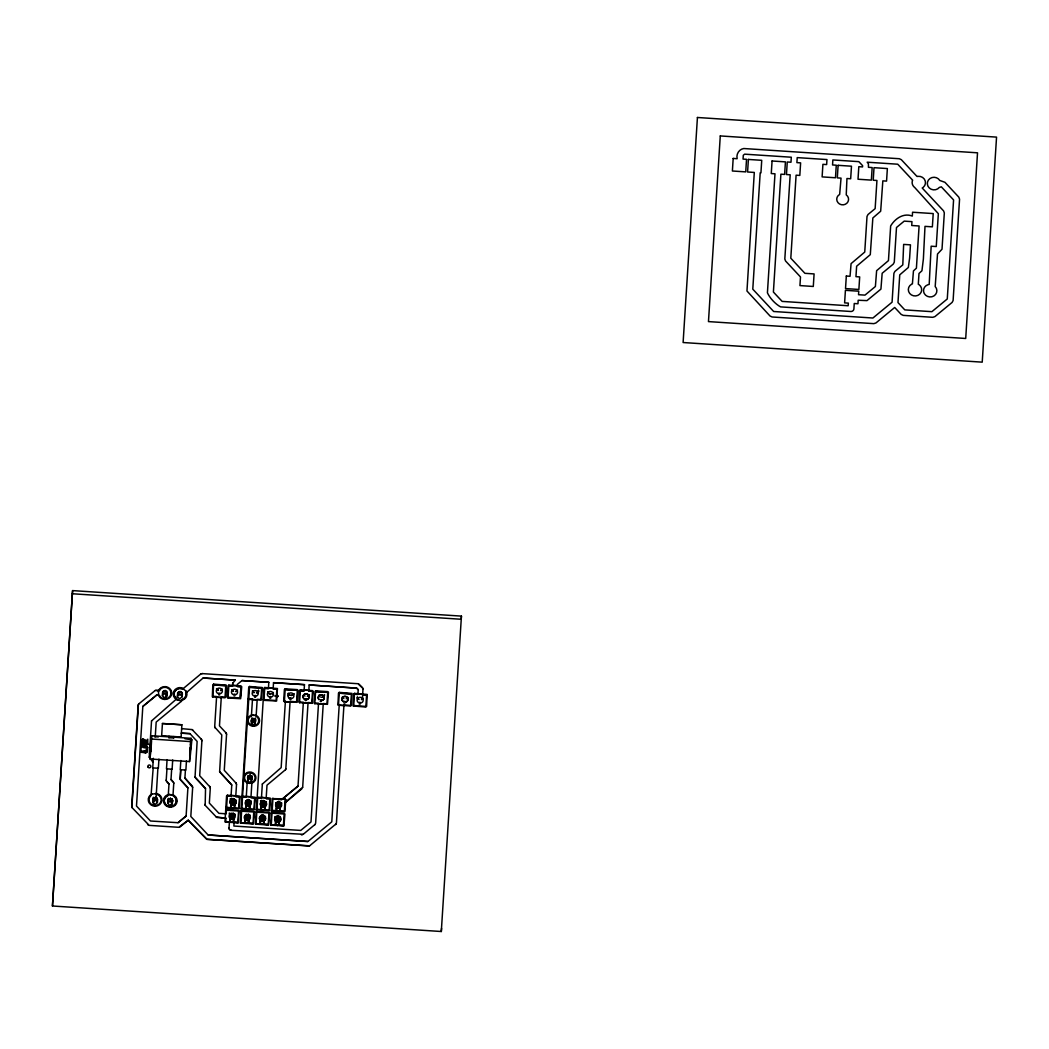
<?xml version="1.0" encoding="UTF-8"?>
<svg xmlns="http://www.w3.org/2000/svg" width="1049" height="1049" viewBox="0 0 1049 1049"><rect width="100%" height="100%" fill="white"/><g stroke="black" fill="none" stroke-linecap="round" stroke-linejoin="round"><path stroke-width="1.5" d="M52.45 905.995L72.578 590.6L461.442 616.117L441.301 931.512L52.45 905.995L72.578 590.6M131.846 807.507L138.402 704.377M131.728 806.55L138.18 705.216M156.288 690.36L159.474 690.57L159.802 689.836A6.097 5.73 4.6 0 1 169.073 688.918A6.097 5.73 4.6 0 1 168.522 697.677A6.097 5.73 4.6 0 1 159.448 695.553L156.983 694.858L142.821 706.436L136.488 806.038L150.466 821L178.042 822.704L186.106 816.056L187.902 787.851L180.271 779.433M141.327 746.901C140.356 745.013 143.883 749.274 146.06 747.281L146.375 751.084L140.828 751.845L141.681 739.938M143.333 743.544L142.638 742.771L143.385 739.925L144.303 740.542L144.133 743.098M145.536 740.397L145.365 742.941L146.847 743.597L145.903 743.426M146.847 743.597L147.109 739.597M149.22 757.234L151.541 720.833M149.574 753.444L151.253 736.503M150.059 758.991L151.594 735.716L191.075 738.312L189.803 758.283L189.541 761.574L150.059 758.991L151.594 735.716M150.899 751.438L151.581 740.699M153.351 758.309L152.734 767.934L158.36 768.209L158.937 759.096M157.022 794.329L156.249 794.172L157.009 794.421A6.097 5.73 4.6 0 1 160.445 802.616A6.097 5.73 4.6 0 1 151.305 804.295A6.097 5.73 4.6 0 1 151.043 795.522L153.193 767.868M156.603 801.462A2.282 2.15 4.6 0 0 156.078 797.922L157.901 768.17M161.651 735.755L162.438 723.508L181.883 724.78L181.11 737.027L161.664 735.651M172.705 760.001L172.115 769.205L166.489 768.838L167.079 759.633M166.227 780.154L166.948 768.865M168.928 737.657L169.02 736.241M166.83 781.662L168.994 783.97L168.26 795.47L167.552 795.693A6.097 5.73 4.6 0 0 165.388 804.203A6.097 5.73 4.6 0 0 174.698 804.819A6.097 5.73 4.6 0 0 173.636 795.981M173.164 781.859L171 779.538L171.656 769.179M173.636 738.063L173.728 736.542M173.754 783.367L172.967 795.785L173.636 796.086A6.097 5.73 4.6 0 1 174.698 804.819A6.097 5.73 4.6 0 1 165.401 804.111A6.097 5.73 4.6 0 1 167.565 795.588M203.113 678.008L235.33 680.119L203.113 678.008L186.053 692.943A6.097 5.73 4.6 0 1 182.801 699.29L181.28 701.44M180.834 760.525L180.244 769.743L185.883 770.005L186.46 760.892M180.14 778.673L180.716 769.664L180.258 779.538L187.902 787.851M192.662 787.353L184.912 778.07L185.424 769.979M189.699 755.398L190.184 747.806M190.367 744.869L190.656 740.319M189.541 761.574L191.075 738.312M191.888 739.729L190.21 756.67M192.675 787.248L190.813 816.463L208.135 834.991L307.882 841.547L331.786 821.813L339.247 704.574L338.512 704.522M201.906 740.712L199.677 775.709L210.18 787.209M195.035 777.073L205.538 788.573L205.171 805.304L216.776 817.473L225.902 818.233L216.055 816.843M212.842 696.995L213.655 684.132L226.348 685.181L225.797 697.126L224.997 697.795L212.318 696.759L212.855 684.8L213.655 684.132M210.311 787.956L209.341 803.088L218.926 813.329L226.191 813.814L226.466 809.487L239.041 810.431L238.359 822.98L224.971 821.878L226.571 795.863L227.371 795.208L240.051 796.243L239.264 808.687L226.558 808.058L225.837 807.297M212.881 696.287L216.605 696.523L214.704 726.498L215.294 728.111M225.771 685.653L213.603 684.958L225.771 685.653L225.037 697.179L221.313 696.838L219.464 725.882L225.968 732.831M228.039 697.991L228.852 685.128L241.008 685.928L241.729 686.702L240.627 698.7L228.039 697.991L227.318 697.231L228.053 685.797L228.852 685.128M226.558 734.339L224.263 770.32L236.405 783.551M232.524 686.19L228.8 685.954L232.524 686.19L232.721 683.148M225.64 822.35L225.915 818.141M226.558 808.058L227.371 795.208M237.244 686.4L240.955 686.741L237.231 686.505L237.376 684.368L241.991 680.552L268.819 682.309L268.413 688.55L264.689 688.301L268.413 688.55M303.161 834.283L231.239 830.31A2.36 2.216 4.6 0 1 229.023 827.936L229.416 821.878L225.692 821.642L229.416 821.878M231.042 796.257L227.318 796.021L231.042 796.257L231.763 784.914L219.621 771.789L221.785 734.956L214.835 727.245M240.955 686.741L240.234 698.175L240.968 686.649M314.831 702.974L318.542 703.21L310.989 821.97L300.748 830.428L233.875 826.035L234.124 822.193L237.848 822.442L238.569 811.008L226.414 810.208M235.75 796.571L239.487 796.716L235.75 796.571L236.536 784.311M239.487 796.716L238.752 808.241L226.597 807.35M240.837 823.347L241.663 810.484L253.819 811.283L254.527 812.057L253.543 823.976L240.313 823.111L248.744 687.161L249.557 686.492L262.237 687.528L261.45 699.985L248.731 699.355L248.023 698.582M241.768 796.86L242.568 796.204L255.248 797.24L254.461 809.684L241.755 809.054L249.557 686.492M246.24 797.253L242.516 797.017L246.24 797.253L247.21 781.977L246.463 781.557M248.783 698.634L252.507 698.883L251.406 716.087L250.606 716.401M250.947 797.568L254.671 797.817L250.947 797.568L251.917 782.279L252.717 781.964A5.324 5.009 4.6 0 0 254.002 774.726A5.324 5.009 4.6 0 0 246.095 774.201A5.324 5.009 4.6 0 0 246.463 781.649M253.045 823.439L240.877 822.731L253.032 823.531L253.766 812.005L241.611 811.205M254.684 797.712L253.95 809.251L241.794 808.346M261.66 688L249.505 687.305L261.66 688L260.926 699.539L257.202 699.29L256.113 716.388L256.861 716.808A5.324 5.009 4.6 0 1 257.228 724.151A5.324 5.009 4.6 0 1 249.321 723.64A5.324 5.009 4.6 0 1 250.619 716.297M256.035 824.344L256.848 811.48L269.016 812.28L269.724 813.054L268.623 825.052L255.51 824.108L263.942 688.157L264.754 687.488L277.434 688.524L276.634 700.981L263.928 700.352L263.22 699.591M256.939 810.051L257.766 797.201L270.445 798.237L269.659 810.68L256.231 809.435M263.928 700.352L264.754 687.488M261.437 798.158L257.713 798.014L261.437 798.25L262.342 783.957M266.144 798.564L269.868 798.709L266.144 798.564L266.997 785.176L285.59 769.612M273.133 688.852L276.857 688.996L273.133 688.852L273.527 682.624L304.472 684.656L304.079 690.885L300.355 690.648L304.079 690.793M268.229 824.527L256.074 823.74L268.229 824.527L268.964 813.001L256.808 812.201M269.868 798.709L269.134 810.248L256.992 809.343M276.857 688.996L276.123 700.535L263.981 699.631M271.232 825.34L272.045 812.477L284.2 813.277L284.922 814.05L283.938 825.969L270.708 825.104L272.229 798.577L285.118 798.984L285.826 799.863M285.826 799.613L284.856 811.677L272.137 811.047L272.963 798.197M284.384 701.689L285.21 688.826L297.365 689.626L298.073 690.386L297.103 702.319L284.384 701.689L283.676 700.929L284.397 689.495L285.21 688.826M284.436 700.981L285.407 701.047L281.158 767.645L262.342 784.062M285.813 768.878L290.114 701.348L296.579 701.873L297.313 690.347L285.158 689.547L297.313 690.347M283.427 825.524L271.271 824.737L283.427 825.524L284.161 813.998L272.006 813.198M299.581 702.686L300.407 689.822L312.563 690.622L313.271 691.396L312.3 703.315L299.581 702.686L298.873 701.925L299.594 690.491L300.407 689.822M298.021 786.055L281.735 799.482L272.91 799.01L281.735 799.587L298.008 786.147L303.358 702.214L299.634 701.978M302.663 787.379L308.065 702.528L311.789 702.778L312.51 691.343L308.786 691.094L312.51 691.343M308.786 691.199L309.18 684.958L356.699 688.078L358.22 689.704L357.919 694.425L354.431 694.189L357.919 694.425M314.779 703.682L315.605 690.819L327.76 691.619L328.468 692.392L327.485 704.312L314.779 703.682L314.071 703.066L315.447 690.832M327.708 692.34L315.552 691.54L327.708 692.34L326.973 703.866L323.262 703.525L315.631 823.203L314.844 824.724M338.473 705.243L339.286 692.379L351.966 693.415L351.428 705.374L350.628 706.043L337.948 704.994L338.486 693.048L339.286 692.379M351.402 693.887L339.233 693.192L351.402 693.887L350.668 705.426L343.954 704.889L336.427 823.045L335.641 824.566M353.67 706.239L354.483 693.376L367.163 694.412L366.626 706.37L365.826 707.039L353.133 705.99L353.683 694.045L354.483 693.376M359.964 703.066A3.042 2.859 4.6 0 0 362.429 698.319L362.98 689.088M366.599 694.884L362.626 694.726L366.599 694.884L365.865 706.423L353.71 705.518M201.775 739.951L201.316 739.099L201.893 740.804M142.821 706.436L156.983 694.753M140.986 752.264L145.981 752.762L140.841 751.74M141.051 751.359L146.388 750.979M142.966 738.837L145.444 740.292M142.638 742.771L143.477 743.964L142.415 744.174M142.821 744.475L143.477 743.964M143.765 740.056L144.303 740.542M148.04 744.147L145.352 744.462M141.825 745.852L146.388 746.259L141.379 746.101M147.66 747.413L146.598 746.259M147.739 739.165L147.83 744.541M153.088 762.348L149.22 757.129M155.252 736.765L156.183 722.066L181.293 701.348M159.474 690.57L155.37 690.465M157.625 799.272L157.35 802.564L154.937 804.544L152.813 802.249L153.206 797.332M153.377 803.809L153.836 797.489M167.237 692.602L166.975 695.893L164.562 697.873L162.425 695.579L162.687 692.288M162.425 695.579L163.46 690.819M152.813 802.249L155.226 800.269L155.488 796.978M156.301 793.464L155.488 793.411M162.438 723.508L181.883 724.78M163.198 694.11L164.85 693.599L165.113 690.308M157.35 802.564L157.062 797.712M166.214 697.349L166.673 691.042M168.994 783.97L166.358 780.915M172.574 800.295L172.311 803.586L169.899 805.566L167.774 803.272L168.168 798.355M168.312 794.604L172.442 794.749M186.197 691.317L182.251 687.947A6.858 6.438 4.6 0 0 176.311 699.381L179.667 700.575L183.142 699.827A6.858 6.438 4.6 0 0 186.801 692.812L186.211 691.212M167.774 803.272L168.797 798.512M182.198 693.625L181.936 696.916L179.523 698.896L177.386 696.602L177.648 693.31M171 779.538L173.623 782.606M177.386 696.602L178.422 691.842M168.535 801.803L170.187 801.292L170.449 798.001M178.16 695.133L179.799 694.622L180.074 691.33M171.551 805.055L172.01 798.735M181.936 696.916L181.634 692.065M176.717 698.896A6.097 5.73 4.6 0 1 182.002 688.721L182.67 689.036L182.015 688.616A6.097 5.73 4.6 0 0 176.73 698.791L151.528 720.938M182.106 699.408L182.801 699.29A6.097 5.73 4.6 0 0 186.053 692.943L185.804 692.288M181.634 728.635L192.098 729.593L201.303 739.191M178.042 822.704L186.106 816.056M184.912 778.07L192.544 786.383M189.961 733.631L181.346 733.172L189.961 733.631L197.133 741.42L195.035 777.178M179.641 827.189L188.204 820.252L206.876 839.357L309.494 845.822M205.538 788.573L195.494 777.925M216.566 697.244L221.273 697.546M208.135 834.991L307.895 841.442M228.079 697.283L240.234 698.083M232.563 685.482L237.284 685.692M231.095 795.444L235.802 795.758M231.763 785.019L219.634 771.684M230.832 805.999L231.462 798.223M234.176 814.929L233.665 821.144L233.062 822.128L230.819 822.311L229.928 820.357L230.426 814.116M234.963 799.482L234.583 806.838L232.891 808.228L230.95 807.14L231.58 799.312L232.367 800.151M230.033 821.446L230.662 813.644L231.449 814.483M230.95 807.14L231.934 798.827M229.928 820.357L231.029 813.159M241.991 680.552L268.819 682.309M231.436 805.068L232.524 804.635L233.022 798.394M231.606 818.941L231.986 814.273M233.678 804.858L234.176 798.643M233.665 821.17L232.76 819.217L233.271 812.975M233.442 817.433L233.691 814.326M234.583 806.812L235.081 800.597M233.56 820.03L234.058 813.814M234.124 822.193L237.835 822.534M252.455 699.591L257.162 699.906M251.458 715.287L256.179 715.484M255.563 719.273L254.435 724.911L251.891 724.741L251.537 720.545M251.288 723.6L251.97 717.778M251.891 724.741L252.14 721.686M246.292 796.44L250.999 796.755M251.957 775.788L251.275 781.597L248.836 782.266L247.695 780.102L248.062 775.526M247.839 781.374L248.088 778.332M251.603 722.355L252.691 721.607L252.94 718.552M250.147 800.479L249.754 807.835L248.075 809.225L246.122 808.136L246.515 800.78M247.695 780.102L248.679 775.998M249.347 815.912L248.849 822.141L248.246 823.124L246.004 823.308L245.099 821.354L245.597 815.112M246.135 808.11L246.751 800.335M245.217 822.442L245.715 816.214M246.017 807.022L247.118 799.823M245.099 821.354L246.2 814.155M255.182 723.849L254.042 721.699L254.291 718.644M248.443 779.053L249.741 778.699L250.108 774.123M246.607 806.065L247.695 805.632L248.207 799.39M246.79 819.938L247.158 815.27M254.435 724.911L254.815 720.335M255.038 722.577L255.405 718.001M249.636 806.72L248.862 805.881L249.36 799.64M251.59 780.364L251.236 776.168M248.849 822.167L247.944 820.213L248.443 813.972M251.275 781.597L251.524 778.555M249.164 808.766L249.662 802.551M248.246 823.098L248.626 818.43M248.731 821.026L249.229 814.811M249.754 807.809L250.265 801.593M250.619 801.161L248.823 802.498M251.865 783.183L247.918 783.131M251.917 782.384L252.704 782.069M268.465 687.738L273.186 688.039M261.489 797.437L266.197 797.751M265.358 802.577L264.859 808.805L264.256 809.776L262.014 809.972L261.109 808.018L261.739 800.217M264.453 816.909L263.955 823.124L263.351 824.108L261.109 824.291L260.204 822.35L260.703 816.096A3.042 2.859 4.6 0 1 265.24 817.158A3.042 2.859 4.6 0 1 263.509 821.131M261.227 809.094L261.739 802.878M260.322 823.426L260.69 818.771M261.109 808.018L262.224 800.807M260.204 822.35L261.306 815.139M261.712 807.061L262.801 806.615L263.299 800.374M260.808 821.393L261.883 820.947L262.394 814.706M264.859 808.831L263.955 806.878L264.466 800.623M263.955 823.15L263.05 821.21L263.548 814.955M264.741 807.691L265.253 801.462M263.837 822.023L264.335 815.794M277.002 697.218L277.224 694.372M272.189 810.339L284.345 811.139L285.105 799.089L282.548 798.827M276.634 818.718A3.042 2.859 4.6 0 1 275.1 817.066L275.153 816.424M280.581 803.573L280.083 809.802L279.48 810.785L277.238 810.969L276.333 809.015L276.844 802.76M279.795 816.358L279.178 824.134L277.487 825.55L275.546 824.448L275.926 817.092M276.451 810.103L277.08 802.328M285.354 701.755L290.075 702.069M275.546 824.435L276.162 816.646M276.333 809.015L277.447 801.816M275.428 823.347L276.53 816.135M276.936 808.058L278.024 807.625L278.523 801.37M276.031 822.39L277.106 821.957L277.618 815.702M280.083 809.828L279.178 807.874L279.69 801.62M279.165 824.16L278.273 822.206L278.772 815.952M279.611 809.199L280.109 802.983L279.021 803.39M278.575 825.091L279.073 818.863M279.965 808.687L280.476 802.472M279.06 823.019L279.558 816.804M304.472 684.656L273.514 682.729M304.131 690.072L308.839 690.386M303.305 703.04L308.013 703.236M309.18 684.958L356.686 688.183L358.22 689.704M301.876 788.796L284.856 802.944L302.663 787.274M318.49 704.036L323.21 704.233M339.207 705.282L343.915 705.597M357.958 693.704L362.679 693.914M461.442 616.117L461.18 619.264L72.329 593.747M441.301 931.512L441.563 928.352M225.653 810.156L226.466 809.487M240.85 811.152L241.663 810.484M256.953 797.856L257.766 797.201M256.048 812.149L256.848 811.48M271.245 813.145L272.045 812.477M158.386 690.95L158.766 695.867A6.858 6.438 4.6 0 0 168.968 698.254A6.858 6.438 4.6 0 0 169.597 688.406A6.858 6.438 4.6 0 0 159.173 689.442L158.386 691.042M232.708 683.24L235.33 680.119M285.577 769.704L285.826 768.773M147.385 751.779L147.817 747.714L146.808 746.364M138.402 704.482L138.966 703.695M336.204 823.78L309.481 845.927M141.772 739.847L142.743 738.916M147.385 751.674L145.981 752.762M138.953 703.787L155.383 690.36M182.67 689.036L200.713 674.048M307.803 695.92L309.245 694.726M188.204 820.252L178.736 827.307L149.207 825.366L131.846 807.402M303.148 834.375L314.857 824.619M281.329 802.865L279.139 804.491M152.026 793.949L150.545 794.88A6.858 6.438 4.6 0 0 150.833 804.753A6.858 6.438 4.6 0 0 161.113 802.865A6.858 6.438 4.6 0 0 157.258 793.647L152.013 794.054M200.7 674.153L202.418 673.51M218.821 693.14L219.805 693.205M234.019 694.136L235.002 694.202M254.723 695.5L255.694 695.566M269.921 696.497L270.891 696.562M289.957 697.808L290.94 697.873M305.154 698.804L306.138 698.87M320.351 699.801L321.322 699.867M344.098 701.361L345.082 701.427M359.296 702.358L360.266 702.424M230.518 819.4L232.76 819.217M245.702 820.397L247.944 820.213M344.964 703.132L343.993 703.079M219.7 694.923L218.717 694.858M234.897 695.92L233.914 695.854M255.589 697.27L254.605 697.205M270.786 698.267L269.803 698.201M290.822 699.591L289.852 699.526M306.02 700.588L305.049 700.522M321.217 701.584L320.233 701.519M360.161 704.128L359.178 704.076M301.443 834.912L302.361 834.807M253.845 714.933L250.763 715.405A6.097 5.73 4.6 0 0 248.6 723.915A6.097 5.73 4.6 0 0 257.91 724.531A6.097 5.73 4.6 0 0 256.848 715.798L255.418 715.13M249.492 783.433L252.573 782.856A6.097 5.73 4.6 0 0 254.737 774.346A6.097 5.73 4.6 0 0 245.427 773.729A6.097 5.73 4.6 0 0 246.489 782.462L247.918 783.236M202.405 673.615L357.958 683.712L362.849 688.328M275.087 695.657L278.195 695.854M275.035 696.261L278.142 696.47M252.691 721.607L254.042 721.699M154.452 736.713L158.294 736.962M168.876 737.762L173.701 737.971M184.899 738.706L191.888 739.833M151.331 739.021L190.813 741.604M145.575 744.554L147.398 744.672M308.576 845.94L206.889 839.266L188.204 820.357M272.137 811.047L271.429 810.287M241.755 809.054L241.034 808.294M278.024 807.625L279.178 807.874M262.801 806.615L263.955 806.878M247.695 805.632L248.862 805.881M232.524 804.635L234.465 805.724M277.106 821.957L278.273 822.206M261.883 820.947L263.05 821.21M290.298 698.516L288.593 697.546L287.832 695.461M155.226 797.594L156.091 797.817L155.226 797.699A2.282 2.15 4.6 0 0 152.8 799.692M249.741 778.699L250.986 779.21M176.416 699.434L177.924 700.142M150.125 754.034L149.574 753.339M179.799 694.622L181.372 695.356M164.85 693.599L166.975 695.893M170.187 801.292L172.311 803.586M155.226 800.269L156.786 801.003M362.403 698.306L361.485 697.637A3.042 2.859 4.6 0 0 357.421 698.922A3.042 2.859 4.6 0 0 358.824 702.764M358.837 684.04L362.39 687.58M361.472 697.742L362.39 698.398M288.593 697.637L289.537 698.319M192.098 729.593L192.832 730.13M147.594 824.501L148.329 825.039M277.277 804.085L276.005 802.721A3.042 2.859 4.6 0 0 277.552 804.334M275.1 817.053L276.372 818.417M246.948 802.092L245.689 800.741A3.042 2.859 4.6 0 0 247.171 802.341M230.505 799.744L231.777 801.095M229.6 814.076L230.859 815.427M144.146 742.994L145.142 744.462M141.549 743.216L142.402 744.279M225.968 732.726L226.427 733.592M235.946 782.698L236.523 784.416M209.721 786.344L210.298 788.061M204.712 804.452L205.171 805.199M362.862 688.236L362.98 689.193M226.44 733.487L226.558 734.444M173.636 782.515L173.754 783.472M166.24 780.05L166.358 781.007M152.813 799.587L152.931 800.531A2.282 2.15 4.6 0 0 153.377 801.252M358.233 699.224A3.711 3.501 4.6 0 1 356.962 697.86M287.832 695.566A3.042 2.859 4.6 0 1 291.045 692.904A3.042 2.859 4.6 0 1 293.904 695.959A3.042 2.859 4.6 0 1 290.691 698.621M163.172 694.556A2.282 2.15 4.6 0 1 163.369 691.527A2.282 2.15 4.6 0 1 166.594 691.737A2.282 2.15 4.6 0 1 166.398 694.766M253.884 695.985A3.042 2.859 4.6 0 1 253.189 691.265A3.042 2.859 4.6 0 1 258.093 692.51A3.042 2.859 4.6 0 1 255.038 696.274M345.947 701.925A3.042 2.859 4.6 0 0 347.481 697.624A3.042 2.859 4.6 0 0 342.656 697.31A3.042 2.859 4.6 0 0 343.626 701.768A3.042 2.859 4.6 0 1 342.643 697.415A3.042 2.859 4.6 0 1 347.468 697.729A3.042 2.859 4.6 0 1 345.947 702.03M276.385 821.878A3.042 2.859 4.6 0 1 275.415 817.42A3.042 2.859 4.6 0 1 280.24 817.735A3.042 2.859 4.6 0 1 278.719 822.023M277.29 807.586A3.042 2.859 4.6 0 1 276.333 803.128A3.042 2.859 4.6 0 1 281.145 803.442A3.042 2.859 4.6 0 1 279.624 807.743M233.18 694.635A3.042 2.859 4.6 0 1 232.209 690.163A3.042 2.859 4.6 0 1 237.035 690.478A3.042 2.859 4.6 0 1 235.514 694.779M219.149 693.822A3.042 2.859 4.6 0 1 216.592 689.691A3.042 2.859 4.6 0 1 221.601 689.088A3.042 2.859 4.6 0 1 220.316 693.677M245.99 819.99A3.042 2.859 4.6 0 1 245.02 815.519A3.042 2.859 4.6 0 1 249.846 815.834A3.042 2.859 4.6 0 1 248.311 820.134M252.481 722.577A2.282 2.15 4.6 0 1 251.76 719.234A2.282 2.15 4.6 0 1 255.366 719.47A2.282 2.15 4.6 0 1 254.225 722.695M229.849 818.207A3.042 2.859 4.6 0 1 230.426 813.932A3.042 2.859 4.6 0 1 234.858 815.06A3.042 2.859 4.6 0 1 233.127 819.033M260.244 820.2A3.042 2.859 4.6 0 1 260.821 815.925A3.042 2.859 4.6 0 1 265.24 817.053A3.042 2.859 4.6 0 1 263.522 821.026M262.106 806.589A3.042 2.859 4.6 0 1 261.135 802.131A3.042 2.859 4.6 0 1 265.948 802.446A3.042 2.859 4.6 0 1 264.414 806.838M264.427 806.747A3.042 2.859 4.6 0 0 265.948 802.446A3.042 2.859 4.6 0 0 261.122 802.223A3.042 2.859 4.6 0 0 262.093 806.694M304.735 699.224A3.042 2.859 4.6 0 1 304.053 694.49A3.042 2.859 4.6 0 1 308.944 695.749A3.042 2.859 4.6 0 1 305.875 699.617A3.042 2.859 4.6 0 0 308.944 695.749A3.042 2.859 4.6 0 0 304.04 694.595A3.042 2.859 4.6 0 0 304.735 699.329M168.574 802.144A2.282 2.15 4.6 0 1 168.771 799.115A2.282 2.15 4.6 0 1 171.997 799.325A2.282 2.15 4.6 0 1 171.8 802.354M270.236 697.179A3.042 2.859 4.6 0 1 267.679 693.035A3.042 2.859 4.6 0 1 272.701 692.432A3.042 2.859 4.6 0 1 271.416 697.034M318.988 699.539A3.042 2.859 4.6 0 1 319.906 695.081A3.042 2.859 4.6 0 1 324.246 697.113A3.042 2.859 4.6 0 1 321.086 700.509A3.042 2.859 4.6 0 0 324.246 697.205A3.042 2.859 4.6 0 0 319.893 695.185A3.042 2.859 4.6 0 0 318.988 699.631M177.805 693.887A2.282 2.15 4.6 0 1 180.664 691.973A2.282 2.15 4.6 0 1 182.133 695.002M248.141 779.119A2.282 2.15 4.6 0 1 248.338 776.09A2.282 2.15 4.6 0 1 251.563 776.299A2.282 2.15 4.6 0 1 251.367 779.328M246.895 805.698A3.042 2.859 4.6 0 1 245.925 801.226A3.042 2.859 4.6 0 1 250.75 801.554A3.042 2.859 4.6 0 1 249.229 805.842M293.864 693.782A3.042 2.859 4.6 0 1 290.953 695.369A3.042 2.859 4.6 0 0 293.877 693.677M289.799 695.067A3.042 2.859 4.6 0 1 288.252 693.415M280.712 817.433A3.042 2.859 4.6 0 1 279.991 818.325M265.528 816.345A3.042 2.859 4.6 0 1 263.784 817.774M281.617 803.141A3.042 2.859 4.6 0 1 279.873 804.583M277.552 804.439A3.042 2.859 4.6 0 1 276.005 802.773M266.42 802.144A3.042 2.859 4.6 0 1 264.676 803.586M261.411 802.747A3.042 2.859 4.6 0 1 260.65 800.675M363.151 698.228A3.042 2.859 4.6 0 1 361.407 699.67M359.086 699.513A3.042 2.859 4.6 0 1 357.381 696.746M347.953 697.336A3.042 2.859 4.6 0 1 346.209 698.778M343.875 698.621A3.042 2.859 4.6 0 1 342.328 696.969M324.574 694.595A3.042 2.859 4.6 0 1 321.348 697.257M320.194 696.969A3.042 2.859 4.6 0 1 318.647 695.303M309.062 694.779A3.042 2.859 4.6 0 1 307.318 696.221M304.997 696.064A3.042 2.859 4.6 0 1 304.053 695.382M250.318 815.44A3.042 2.859 4.6 0 1 249.596 816.332A3.042 2.859 4.6 0 0 250.331 815.335M246.253 816.725A3.042 2.859 4.6 0 1 245.309 816.043M258.513 690.373A3.042 2.859 4.6 0 1 256.467 692.891A3.042 2.859 4.6 0 0 258.526 690.268M251.236 801.056A3.042 2.859 4.6 0 1 249.492 802.485M273.409 692.445A3.042 2.859 4.6 0 1 271.665 693.887A3.042 2.859 4.6 0 0 272.701 693.219M235.12 814.444A3.042 2.859 4.6 0 1 233.376 815.886M231.055 815.729A3.042 2.859 4.6 0 1 229.351 812.975M236.038 800.059A3.042 2.859 4.6 0 1 234.294 801.488M231.029 800.662A3.042 2.859 4.6 0 1 230.269 798.577M235.776 691.527A3.042 2.859 4.6 0 0 237.52 690.085A3.042 2.859 4.6 0 1 235.776 691.422M233.442 691.37A3.042 2.859 4.6 0 1 231.895 689.717M220.578 690.53A3.042 2.859 4.6 0 0 222.322 689.088A3.042 2.859 4.6 0 1 220.578 690.426M218.244 690.373A3.042 2.859 4.6 0 1 216.71 688.721M246.253 816.633A3.042 2.859 4.6 0 1 245.309 815.938M289.812 694.976A3.042 2.859 4.6 0 1 288.265 693.31M233.455 691.278A3.042 2.859 4.6 0 1 231.908 689.613M218.258 690.281A3.042 2.859 4.6 0 1 216.71 688.616M281.63 803.049A3.042 2.859 4.6 0 1 279.886 804.478M266.433 802.052A3.042 2.859 4.6 0 1 264.689 803.482M261.411 802.655A3.042 2.859 4.6 0 1 260.65 800.571M235.133 814.339A3.042 2.859 4.6 0 1 233.389 815.781M231.068 815.637A3.042 2.859 4.6 0 1 229.521 813.972M324.443 695.723A3.711 3.501 4.6 0 1 323 696.916M258.815 691.422A3.711 3.501 4.6 0 1 257.372 692.615M253.661 692.366A3.711 3.501 4.6 0 1 252.389 691.003M217.772 690.006A3.711 3.501 4.6 0 1 216.5 688.642M231.252 830.205A2.36 2.216 4.6 0 1 229.036 827.845M177.792 693.992A2.282 2.15 4.6 0 1 180.651 692.065A2.282 2.15 4.6 0 1 182.133 695.107M260.231 820.292A3.042 2.859 4.6 0 1 260.808 816.03M276.372 821.983A3.042 2.859 4.6 0 1 275.415 817.512A3.042 2.859 4.6 0 1 280.227 817.827A3.042 2.859 4.6 0 1 278.706 822.128M168.574 802.249A2.282 2.15 4.6 0 1 168.758 799.22A2.282 2.15 4.6 0 1 171.984 799.43A2.282 2.15 4.6 0 1 171.8 802.459M697.428 117.488L683.109 342.525L982.218 362.154L996.55 137.117L697.428 117.488M720.283 135.937L708.468 321.597L965.709 338.473L977.524 152.813L720.283 135.937M733.185 158.438L732.386 171L745.734 171.879L746.534 159.317L743.059 159.094L743.295 155.265L744.633 154.164L791.3 157.219L790.985 162.228L787.261 161.992L786.462 174.54L790.185 174.79L784.822 258.985L785.57 261.004L800.492 276.962L799.941 285.59L813.29 286.469L814.09 273.92L804.911 273.317L790.802 258.211L796.099 175.183L799.823 175.419L800.623 162.87L796.899 162.621L797.214 157.612L826.966 159.566L826.638 164.575L822.914 164.326L822.114 176.888L835.476 177.766L836.276 165.204L832.552 164.955L832.867 159.946L858.843 161.651L862.619 165.69L862.54 166.922L858.816 166.686L858.016 179.235L871.365 180.113L872.165 167.565L868.441 167.315L868.441 163.854L867.195 162.202L897.734 164.208L912.643 180.166L912.342 180.926A6.687 6.294 4.6 0 0 914.767 187.548L938.344 213.681L936.259 246.541L931.158 246.213L929.191 284.436L928.011 284.699A6.687 6.294 4.6 0 0 924.208 293.418A6.687 6.294 4.6 0 0 933.938 295.91A6.687 6.294 4.6 0 0 935.197 286.534L937.518 254.015L942.015 249.203L944.323 212.921L943.589 210.901L922.215 188.02L923.251 187.325A6.687 6.294 4.6 0 0 917.901 176.337L917.062 176.507L901.34 159.684L899.308 158.727L743.767 148.525C739.099 149.207 736.044 154.085 737.145 158.701L733.185 158.438M748.383 159.435L747.583 171.997L754.297 172.442L746.967 291.006L770.045 316.024L772.09 316.982L873.791 323.643L875.928 322.974L894.705 307.475L901.183 314.412L903.228 315.369L932.758 317.309L934.895 316.628L952.112 302.414L953.108 300.512L959.56 199.166L958.812 197.146L944.952 182.316L939.786 180.454A6.687 6.294 4.6 0 0 929.912 178.566A6.687 6.294 4.6 0 0 929.309 188.007A6.687 6.294 4.6 0 0 939.34 187.43L941.346 186.84L953.58 199.926L947.273 298.965L931.879 311.671L904.802 309.888L897.983 302.584L899.74 274.864L908.342 267.482L909.614 258.12L910.466 244.85L903.648 244.404L902.796 264.899L894.902 271.416L893.905 273.317L892.07 302.204L872.912 318.017L773.664 311.501L752.789 289.17L760.197 172.823L760.931 172.875L761.731 160.313L748.383 159.435M772.064 160.995L771.264 173.544L774.988 173.793L767.422 292.802C769.835 298.165 775.381 304.066 780.574 306.885L850.778 311.487A2.963 2.78 4.6 0 0 853.899 308.904L854.24 303.515L857.964 303.751L858.187 300.25L866.972 300.617L880.924 289.104L882.17 273.264L893.289 264.073L894.286 262.171L896.489 227.502L904.212 221.129L911.961 221.641L911.725 225.496L919.094 225.981L916.406 268.177L913.456 270.904L912.407 283.873L911.62 284.2A6.687 6.294 4.6 0 0 909.719 293.471A6.687 6.294 4.6 0 0 919.75 294.14A6.687 6.294 4.6 0 0 919.042 284.685L918.308 284.253L918.99 273.487L921.94 270.76L923.382 259.024L924.995 226.361L932.364 226.846L933.217 213.576L912.564 212.226L912.315 216.081C903.477 212.593 894.915 218.73 890.653 225.968L888.451 260.624L876.623 270.681L875.391 286.508L864.966 295.123L858.541 294.703L858.764 291.202L845.415 290.324L844.615 302.873L848.339 303.122L848.169 305.744L782.148 301.404L773.401 292.042L780.902 174.186L784.626 174.422L785.426 161.874L772.064 160.995M838.112 165.322L837.312 177.884L841.036 178.133L839.659 194.432A5.927 5.573 4.6 0 0 837.981 202.654A5.927 5.573 4.6 0 0 846.871 203.231A5.927 5.573 4.6 0 0 846.241 194.865L846.949 178.514L850.673 178.763L851.473 166.201L838.112 165.322M846.32 276.031L845.52 288.593L858.882 289.458L859.682 276.91L855.958 276.661L856.627 266.223L870.29 254.658L872.847 217.969L880.675 211.216L882.838 180.874L886.562 181.11L887.362 168.561L874.014 167.683L873.214 180.244L876.938 180.48L875.141 208.633L868.008 214.52L867.012 216.435L864.743 252.062L851.08 263.627L850.044 276.28L846.32 276.031M168.915 794.408L167.224 794.945A6.858 6.438 4.6 0 0 164.785 804.531A6.858 6.438 4.6 0 0 175.262 805.212A6.858 6.438 4.6 0 0 174.055 795.391L168.915 794.408M230.741 800.138A3.042 2.859 4.6 0 0 231.711 804.596A3.042 2.859 4.6 0 1 230.728 800.23A3.042 2.859 4.6 0 1 235.566 800.453A3.042 2.859 4.6 0 1 234.032 804.845A3.042 2.859 4.6 0 0 235.566 800.453A3.042 2.859 4.6 0 0 230.728 800.23M252.599 691.081A3.042 2.859 4.6 0 0 254.146 692.733A3.042 2.859 4.6 0 1 252.612 690.976M267.797 692.078A3.042 2.859 4.6 0 0 270.485 694.018A3.042 2.859 4.6 0 1 267.797 691.973M148.001 767.029A1.495 1.403 4.6 0 0 150.597 767.199A1.495 1.403 4.6 0 0 149.43 765.009A1.495 1.403 4.6 0 0 148.001 767.029"/></g></svg>
